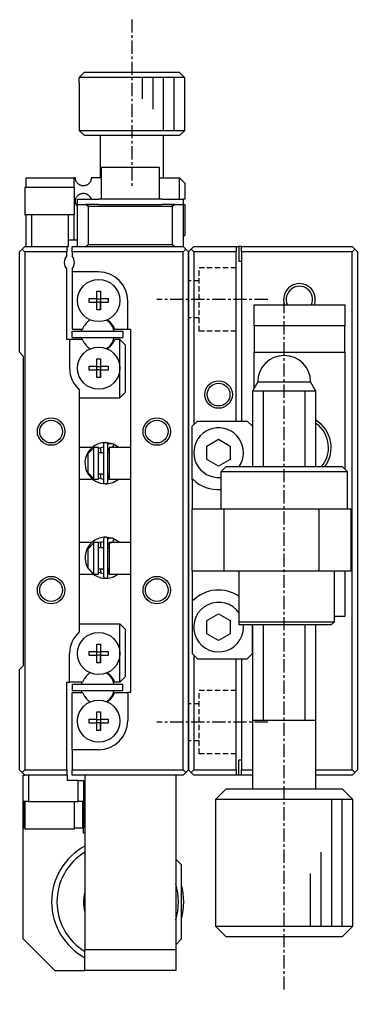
# Model space of a CAD drawing. Extents: x 10 to 381, y 10 to 229.
# Drawn here: x 51.2 to 83.2, y 103.7 to 195.5 of the extents above; entities that cross this region are included whole.
import ezdxf

# ---------------------------------------------------------------- set-up
doc = ezdxf.new("R2010")
doc.units = 0
doc.linetypes.add('CENTER', pattern=[2, 1.25, -0.25, 0.25, -0.25])
doc.linetypes.add('DASHED', pattern=[0.75, 0.5, -0.25])
doc.layers.get('0').update_dxf_attribs({"linetype": 'CONTINUOUS'})
doc.layers.add('CENTER', color=1, linetype='CENTER')

msp = doc.modelspace()

# ---------------------------------------------------------------- linework, layer by layer
at = {"color": 7, "linetype": 'CONTINUOUS'}
for p, q in [((56.91, 190), (57.412, 190.5)), ((57.412, 190.5), (66.377, 190.5)), ((66.377, 190.5), (66.878, 190)), ((56.894, 189.5), (56.91, 189.5)), ((56.894, 189.5), (56.894, 185)), ((56.91, 189.5), (56.91, 190)), ((66.878, 190), (56.91, 190)), ((66.878, 190), (66.878, 189.5)), ((66.878, 189.5), (66.894, 189.5)), ((66.894, 185), (66.894, 189.5)), ((56.894, 185), (66.894, 185)), ((56.894, 185), (57.394, 184.5)), ((66.394, 184.5), (66.894, 185)), ((66.394, 184.5), (57.394, 184.5)), ((58.894, 184.5), (58.894, 180.5)), ((64.894, 180.5), (64.894, 184.5)), ((64.494, 181.5), (58.994, 181.5)), ((58.994, 181.5), (58.994, 178.5)), ((64.494, 178.5), (64.494, 181.5)), ((51.894, 180.5), (56.394, 180.5)), ((51.894, 179.6), (51.894, 180.5)), ((56.394, 180.5), (56.394, 179.6)), ((56.544, 180.5), (56.394, 180.5)), ((56.545, 180.488), (56.544, 180.5)), ((56.545, 180.475), (56.545, 180.488)), ((56.545, 180.463), (56.545, 180.475)), ((56.546, 180.451), (56.545, 180.463)), ((56.547, 180.439), (56.546, 180.451)), ((56.548, 180.423), (56.547, 180.439)), ((56.55, 180.408), (56.548, 180.423)), ((56.552, 180.393), (56.55, 180.408)), ((56.554, 180.379), (56.552, 180.393)), ((56.557, 180.365), (56.554, 180.379)), ((56.559, 180.351), (56.557, 180.365)), ((56.566, 180.323), (56.559, 180.351)), ((56.573, 180.296), (56.566, 180.323)), ((56.58, 180.271), (56.573, 180.296)), ((56.589, 180.247), (56.58, 180.271)), ((56.597, 180.223), (56.589, 180.247)), ((56.607, 180.201), (56.597, 180.223)), ((56.626, 180.159), (56.607, 180.201)), ((56.648, 180.12), (56.626, 180.159)), ((56.671, 180.084), (56.648, 180.12)), ((56.701, 180.041), (56.671, 180.084)), ((56.735, 180.001), (56.701, 180.041)), ((56.77, 179.964), (56.735, 180.001)), ((56.808, 179.929), (56.77, 179.964)), ((56.847, 179.898), (56.808, 179.929)), ((57.792, 179.939), (57.765, 179.916)), ((57.818, 179.963), (57.792, 179.939)), ((57.843, 179.989), (57.818, 179.963)), ((57.867, 180.016), (57.843, 179.989)), ((57.891, 180.045), (57.867, 180.016)), ((57.912, 180.075), (57.891, 180.045)), ((57.928, 180.098), (57.912, 180.075)), ((57.942, 180.122), (57.928, 180.098)), ((57.956, 180.146), (57.942, 180.122)), ((57.969, 180.172), (57.956, 180.146)), ((57.98, 180.197), (57.969, 180.172)), ((57.991, 180.222), (57.98, 180.197)), ((58.001, 180.248), (57.991, 180.222)), ((58.01, 180.275), (58.001, 180.248)), ((58.018, 180.302), (58.01, 180.275)), ((58.025, 180.33), (58.018, 180.302)), ((58.031, 180.359), (58.025, 180.33)), ((58.036, 180.387), (58.031, 180.359)), ((58.04, 180.415), (58.036, 180.387)), ((58.042, 180.443), (58.04, 180.415)), ((58.044, 180.472), (58.042, 180.443)), ((58.994, 180.5), (58.044, 180.5)), ((58.044, 180.5), (58.044, 180.472)), ((64.494, 180.5), (66.394, 180.5)), ((66.394, 178.5), (66.394, 180.5)), ((66.894, 180), (66.394, 180.5)), ((66.894, 180), (66.894, 178.5)), ((56.444, 179.6), (51.744, 179.6)), ((51.744, 179.6), (51.744, 177)), ((56.444, 177), (56.444, 179.6)), ((56.888, 179.87), (56.847, 179.898)), ((56.931, 179.844), (56.888, 179.87)), ((56.976, 179.821), (56.931, 179.844)), ((57.026, 179.8), (56.976, 179.821)), ((57.078, 179.782), (57.026, 179.8)), ((57.049, 179.009), (57.094, 179.023)), ((57.133, 179.768), (57.078, 179.782)), ((57.094, 179.023), (57.142, 179.034)), ((57.174, 179.76), (57.133, 179.768)), ((57.142, 179.034), (57.187, 179.042)), ((57.216, 179.754), (57.174, 179.76)), ((57.187, 179.042), (57.234, 179.048)), ((57.259, 179.751), (57.216, 179.754)), ((57.234, 179.048), (57.282, 179.05)), ((57.303, 179.75), (57.259, 179.751)), ((57.282, 179.05), (57.331, 179.049)), ((57.348, 179.752), (57.303, 179.75)), ((57.331, 179.049), (57.381, 179.045)), ((57.394, 179.757), (57.348, 179.752)), ((57.381, 179.045), (57.432, 179.037)), ((57.441, 179.764), (57.394, 179.757)), ((57.432, 179.037), (57.472, 179.029)), ((57.475, 179.772), (57.441, 179.764)), ((57.472, 179.029), (57.512, 179.018)), ((57.509, 179.781), (57.475, 179.772)), ((57.543, 179.793), (57.509, 179.781)), ((57.512, 179.018), (57.552, 179.004)), ((57.578, 179.806), (57.543, 179.793)), ((57.61, 179.82), (57.578, 179.806)), ((57.642, 179.835), (57.61, 179.82)), ((57.673, 179.853), (57.642, 179.835)), ((57.705, 179.872), (57.673, 179.853)), ((57.735, 179.893), (57.705, 179.872)), ((57.765, 179.916), (57.735, 179.893)), ((56.544, 178.302), (56.545, 178.313)), ((56.544, 178.292), (56.544, 178.302)), ((56.545, 178.281), (56.544, 178.292)), ((56.545, 178.334), (56.546, 178.344)), ((56.545, 178.323), (56.545, 178.334)), ((56.545, 178.313), (56.545, 178.323)), ((56.545, 178.27), (56.545, 178.281)), ((56.546, 178.26), (56.545, 178.27)), ((56.546, 178.355), (56.547, 178.365)), ((56.546, 178.344), (56.546, 178.355)), ((56.546, 178.249), (56.546, 178.26)), ((56.547, 178.236), (56.546, 178.249)), ((56.547, 178.365), (56.548, 178.375)), ((56.548, 178.222), (56.547, 178.236)), ((56.548, 178.375), (56.55, 178.389)), ((56.55, 178.209), (56.548, 178.222)), ((56.55, 178.389), (56.551, 178.401)), ((56.552, 178.193), (56.55, 178.209)), ((56.551, 178.401), (56.553, 178.414)), ((56.555, 178.177), (56.552, 178.193)), ((56.553, 178.414), (56.555, 178.426)), ((56.555, 178.426), (56.558, 178.443)), ((56.557, 178.162), (56.555, 178.177)), ((56.56, 178.147), (56.557, 178.162)), ((56.558, 178.443), (56.561, 178.459)), ((56.563, 178.132), (56.56, 178.147)), ((56.561, 178.459), (56.565, 178.475)), ((56.567, 178.118), (56.563, 178.132)), ((56.565, 178.475), (56.572, 178.503)), ((56.575, 178.089), (56.567, 178.118)), ((56.572, 178.503), (56.58, 178.53)), ((56.58, 178.53), (56.589, 178.555)), ((56.589, 178.555), (56.598, 178.58)), ((56.598, 178.58), (56.608, 178.603)), ((56.608, 178.603), (56.619, 178.625)), ((56.619, 178.625), (56.645, 178.676)), ((56.645, 178.676), (56.674, 178.722)), ((56.674, 178.722), (56.706, 178.766)), ((56.706, 178.766), (56.74, 178.806)), ((56.74, 178.806), (56.777, 178.843)), ((56.744, 178), (56.744, 178.5)), ((56.744, 178.5), (58.744, 178.5)), ((56.777, 178.843), (56.815, 178.877)), ((56.815, 178.877), (56.862, 178.913)), ((56.862, 178.913), (56.911, 178.945)), ((56.911, 178.945), (56.963, 178.973)), ((56.963, 178.973), (57.005, 178.992)), ((57.005, 178.992), (57.049, 179.009)), ((57.552, 179.004), (57.583, 178.992)), ((57.583, 178.992), (57.614, 178.978)), ((57.614, 178.978), (57.645, 178.963)), ((57.645, 178.963), (57.675, 178.946)), ((57.675, 178.946), (57.7, 178.931)), ((57.7, 178.931), (57.723, 178.915)), ((57.723, 178.915), (57.747, 178.898)), ((57.747, 178.898), (57.77, 178.88)), ((57.77, 178.88), (57.793, 178.86)), ((57.793, 178.86), (57.816, 178.839)), ((57.816, 178.839), (57.838, 178.817)), ((57.838, 178.817), (57.859, 178.794)), ((57.859, 178.794), (57.879, 178.77)), ((57.879, 178.77), (57.898, 178.745)), ((57.898, 178.745), (57.916, 178.719)), ((57.916, 178.719), (57.933, 178.693)), ((57.933, 178.693), (57.95, 178.664)), ((57.95, 178.664), (57.965, 178.635)), ((57.965, 178.635), (57.98, 178.605)), ((57.98, 178.605), (57.993, 178.574)), ((57.993, 178.574), (58.002, 178.55)), ((58.002, 178.55), (58.01, 178.525)), ((58.01, 178.525), (58.017, 178.5)), ((64.744, 178.5), (58.744, 178.5)), ((64.744, 178.5), (66.744, 178.5)), ((66.744, 178.5), (66.744, 178)), ((66.894, 178.5), (66.744, 178.5)), ((56.583, 178.062), (56.575, 178.089)), ((56.593, 178.036), (56.583, 178.062)), ((56.603, 178.011), (56.593, 178.036)), ((56.613, 177.987), (56.603, 178.011)), ((56.636, 177.941), (56.613, 177.987)), ((56.661, 177.899), (56.636, 177.941)), ((56.688, 177.859), (56.661, 177.899)), ((56.717, 177.822), (56.688, 177.859)), ((56.744, 177.79), (56.717, 177.822)), ((56.744, 174), (56.744, 178)), ((56.744, 178), (57.544, 178)), ((57.744, 177.8), (57.544, 178)), ((57.544, 178), (57.873, 178)), ((57.873, 178), (57.544, 178)), ((57.744, 177.8), (57.744, 174.2)), ((65.744, 177.8), (57.744, 177.8)), ((58.744, 178), (57.873, 178)), ((58.744, 178), (64.744, 178)), ((65.616, 178), (64.744, 178)), ((65.616, 178), (65.944, 178)), ((65.944, 178), (65.616, 178)), ((65.944, 178), (65.744, 177.8)), ((65.744, 174.2), (65.744, 177.8)), ((65.944, 178), (66.744, 178)), ((66.744, 178), (66.744, 174)), ((66.744, 178), (66.894, 178)), ((66.894, 178), (66.894, 175.1)), ((51.744, 177), (51.894, 177)), ((51.894, 174), (51.894, 177)), ((52.394, 177), (51.894, 177)), ((52.394, 177), (52.394, 174)), ((55.894, 177), (52.394, 177)), ((55.894, 174.6), (55.894, 177)), ((56.394, 177), (55.894, 177)), ((56.394, 177), (56.444, 177)), ((56.394, 177), (56.394, 174.6)), ((55.894, 174), (55.894, 174.6)), ((56.394, 174.6), (55.894, 174.6)), ((56.744, 174.6), (56.394, 174.6)), ((66.744, 174.95), (66.894, 175.1)), ((51.494, 173.75), (51.244, 173.5)), ((51.494, 173.75), (51.744, 174)), ((51.744, 173.5), (51.494, 173.75)), ((51.744, 174), (55.744, 174)), ((55.744, 174), (55.894, 174)), ((55.744, 174), (55.744, 173.5)), ((56.244, 174), (66.744, 174)), ((56.244, 173.5), (56.244, 174)), ((57.544, 174), (57.744, 174.2)), ((57.744, 174.2), (65.744, 174.2)), ((65.744, 174.2), (65.944, 174)), ((66.744, 174), (66.994, 173.75)), ((66.994, 173.75), (66.744, 173.5)), ((67.244, 173.5), (66.994, 173.75)), ((67.244, 173.5), (67.494, 173.75)), ((67.494, 173.75), (67.744, 174)), ((67.744, 173.5), (67.494, 173.75)), ((67.744, 174), (71.744, 174)), ((71.744, 174), (71.744, 173.5)), ((71.744, 174), (71.994, 174)), ((71.994, 174), (71.994, 172.6)), ((72.244, 174), (71.994, 174)), ((72.244, 174), (82.744, 174)), ((72.244, 173.5), (72.244, 174)), ((82.744, 174), (82.994, 173.75)), ((82.994, 173.75), (82.744, 173.5)), ((83.244, 173.5), (82.994, 173.75)), ((51.244, 164), (51.244, 173.5)), ((51.744, 173.5), (51.744, 124.5)), ((55.744, 173.5), (51.744, 173.5)), ((55.744, 173.161), (55.744, 173.5)), ((56.244, 173.5), (56.244, 173.1)), ((66.744, 173.5), (56.244, 173.5)), ((66.744, 124.5), (66.744, 173.5)), ((67.244, 173.5), (67.244, 124.5)), ((67.244, 124.5), (67.244, 173.5)), ((71.744, 173.5), (67.744, 173.5)), ((67.744, 173.5), (67.744, 157.15)), ((71.744, 157.5), (71.744, 173.5)), ((72.244, 172.6), (71.994, 172.6)), ((82.744, 173.5), (72.244, 173.5)), ((72.244, 173.5), (72.244, 157.5)), ((82.744, 124.5), (82.744, 173.5)), ((83.244, 173.5), (83.244, 124.5)), ((55.744, 165.2), (55.744, 171.839)), ((56.244, 171.9), (56.244, 171.6)), ((58.744, 171.6), (56.244, 171.6)), ((56.244, 171.6), (56.244, 166.2)), ((57.858, 169.08), (58.564, 169.08)), ((57.858, 168.72), (57.858, 169.08)), ((58.564, 169.786), (58.924, 169.786)), ((58.564, 169.08), (58.564, 169.786)), ((58.575, 169.07), (58.564, 169.08)), ((58.575, 168.73), (58.575, 169.07)), ((58.575, 169.07), (58.914, 169.07)), ((58.914, 169.07), (58.924, 169.08)), ((58.914, 169.07), (58.914, 168.73)), ((58.924, 169.786), (58.924, 169.08)), ((58.924, 169.786), (58.924, 169.08)), ((58.924, 169.08), (59.631, 169.08)), ((59.631, 169.08), (59.631, 168.72)), ((58.564, 168.72), (57.858, 168.72)), ((58.575, 168.73), (58.564, 168.72)), ((58.564, 168.014), (58.564, 168.72)), ((58.924, 168.014), (58.564, 168.014)), ((58.914, 168.73), (58.575, 168.73)), ((58.914, 168.73), (58.924, 168.72)), ((58.924, 168.72), (58.924, 168.014)), ((59.631, 168.72), (58.924, 168.72)), ((58.924, 168.014), (58.924, 168.72)), ((61.494, 166.2), (61.494, 168.85)), ((73.444, 166.5), (73.444, 168.5)), ((73.444, 168.5), (82.044, 168.5)), ((82.044, 168.5), (82.044, 166.5)), ((56.244, 166.2), (57.2, 166.2)), ((57.2, 166.2), (57.37, 166.494)), ((60.119, 166.494), (60.289, 166.2)), ((60.289, 166.2), (61.494, 166.2)), ((61.494, 166.2), (61.744, 166.2)), ((61.744, 166.2), (61.744, 164)), ((73.444, 166.5), (73.444, 164)), ((82.044, 166.5), (73.444, 166.5)), ((82.044, 164), (82.044, 166.5)), ((56.244, 166), (61.044, 166)), ((56.244, 165.4), (56.244, 166)), ((56.244, 165.4), (61.044, 165.4)), ((61.044, 166), (61.044, 165.4)), ((55.994, 165.2), (55.744, 165.2)), ((55.994, 165.2), (55.994, 162.5)), ((57.2, 165.2), (55.994, 165.2)), ((57.37, 164.906), (57.2, 165.2)), ((60.289, 165.2), (60.119, 164.906)), ((60.744, 165.2), (60.289, 165.2)), ((60.744, 162.5), (60.744, 165.2)), ((60.744, 165.2), (61.244, 164.7)), ((61.244, 164.7), (61.244, 160.2)), ((51.244, 164), (51.594, 163.65)), ((51.594, 163.65), (51.594, 134.35)), ((61.744, 164), (61.744, 131.8)), ((73.444, 164), (82.044, 164)), ((73.444, 160.594), (73.444, 164)), ((82.044, 164), (82.044, 152.95)), ((57.858, 162.68), (58.564, 162.68)), ((57.858, 162.32), (57.858, 162.68)), ((58.564, 163.386), (58.924, 163.386)), ((58.564, 162.68), (58.564, 163.386)), ((58.575, 162.67), (58.564, 162.68)), ((58.575, 162.33), (58.575, 162.67)), ((58.575, 162.67), (58.914, 162.67)), ((58.914, 162.67), (58.924, 162.68)), ((58.914, 162.67), (58.914, 162.33)), ((58.924, 163.386), (58.924, 162.68)), ((58.924, 163.386), (58.924, 162.68)), ((58.924, 162.68), (59.631, 162.68)), ((59.631, 162.68), (59.631, 162.32)), ((60.744, 159.7), (60.744, 162.5)), ((58.564, 162.32), (57.858, 162.32)), ((58.575, 162.33), (58.564, 162.32)), ((58.564, 161.614), (58.564, 162.32)), ((58.924, 161.614), (58.564, 161.614)), ((58.914, 162.33), (58.575, 162.33)), ((58.914, 162.33), (58.924, 162.32)), ((58.924, 162.32), (58.924, 161.614)), ((59.631, 162.32), (58.924, 162.32)), ((58.924, 161.614), (58.924, 162.32)), ((73.544, 160.767), (73.294, 160.334)), ((73.794, 161.2), (73.544, 160.767)), ((73.794, 161.2), (76.272, 161.2)), ((76.272, 161.2), (78.794, 161.2)), ((79.044, 160.767), (78.794, 161.2)), ((79.294, 160.334), (79.044, 160.767)), ((56.944, 137.579), (56.944, 160.421)), ((61.244, 160.2), (60.744, 159.7)), ((76.267, 160.334), (73.294, 160.334)), ((73.294, 160.334), (73.294, 153.2)), ((79.294, 160.334), (76.267, 160.334)), ((79.294, 153.2), (79.294, 160.334)), ((56.944, 159.7), (60.744, 159.7)), ((68.094, 157.5), (67.594, 157)), ((67.594, 151.952), (67.594, 157)), ((68.094, 157.5), (72.794, 157.5)), ((73.294, 157), (72.794, 157.5)), ((73.294, 157), (73.294, 153.226)), ((59.197, 155.258), (59.197, 151.758)), ((60.165, 155.299), (59.424, 155.457)), ((59.596, 155.29), (59.594, 155.289)), ((59.627, 155.304), (59.596, 155.29)), ((59.597, 151.758), (59.597, 155.258)), ((59.66, 155.316), (59.627, 155.304)), ((59.693, 155.327), (59.66, 155.316)), ((59.726, 155.336), (59.693, 155.327)), ((59.76, 155.344), (59.726, 155.336)), ((59.794, 155.349), (59.76, 155.344)), ((59.828, 155.354), (59.794, 155.349)), ((59.862, 155.356), (59.828, 155.354)), ((59.897, 155.357), (59.862, 155.356)), ((59.931, 155.355), (59.897, 155.357)), ((59.966, 155.353), (59.931, 155.355)), ((60, 155.348), (59.966, 155.353)), ((60.034, 155.342), (60, 155.348)), ((60.067, 155.334), (60.034, 155.342)), ((60.101, 155.324), (60.067, 155.334)), ((60.172, 155.296), (60.068, 155)), ((60.133, 155.313), (60.101, 155.324)), ((60.128, 155.153), (60.122, 155.139)), ((60.133, 155.168), (60.128, 155.153)), ((60.164, 155.301), (60.133, 155.313)), ((60.138, 155.182), (60.133, 155.168)), ((60.143, 155.195), (60.138, 155.182)), ((60.148, 155.208), (60.143, 155.195)), ((60.152, 155.221), (60.148, 155.208)), ((60.155, 155.233), (60.152, 155.221)), ((60.159, 155.244), (60.155, 155.233)), ((60.161, 155.254), (60.159, 155.244)), ((60.164, 155.264), (60.161, 155.254)), ((60.162, 155.301), (60.164, 155.3)), ((60.65, 155), (60.163, 155.3)), ((60.164, 155.3), (60.166, 155.299)), ((60.165, 155.272), (60.164, 155.264)), ((60.166, 155.28), (60.165, 155.272)), ((60.166, 155.299), (60.167, 155.296)), ((60.167, 155.286), (60.166, 155.28)), ((60.167, 155.296), (60.167, 155.291)), ((60.167, 155.291), (60.167, 155.286)), ((68.994, 155.135), (70.094, 155.77)), ((70.094, 155.77), (71.194, 155.135)), ((58.143, 155), (56.944, 155)), ((57.744, 154.417), (58.244, 154.946)), ((57.744, 152.583), (57.744, 154.417)), ((58.144, 155), (58.144, 155)), ((58.244, 155), (58.244, 154.946)), ((58.744, 155), (58.244, 155)), ((58.244, 154.946), (58.244, 152.054)), ((58.744, 154.915), (59.197, 155.046)), ((58.744, 152), (58.744, 155)), ((59.197, 154.5), (58.744, 154.5)), ((58.944, 154.5), (58.944, 155)), ((59.597, 154.656), (59.744, 154.916)), ((59.744, 154.5), (59.597, 154.5)), ((59.744, 155), (59.744, 152)), ((61.744, 155), (59.744, 155)), ((60.064, 155.012), (60.058, 155)), ((60.071, 155.024), (60.064, 155.012)), ((60.077, 155.037), (60.071, 155.024)), ((60.084, 155.051), (60.077, 155.037)), ((60.09, 155.065), (60.084, 155.051)), ((60.097, 155.079), (60.09, 155.065)), ((60.103, 155.094), (60.097, 155.079)), ((60.11, 155.109), (60.103, 155.094)), ((60.116, 155.124), (60.11, 155.109)), ((60.122, 155.139), (60.116, 155.124)), ((68.994, 153.865), (68.994, 155.135)), ((71.194, 155.135), (71.194, 153.865)), ((70.094, 153.23), (68.994, 153.865)), ((71.194, 153.865), (70.094, 153.23)), ((58.244, 152.054), (57.744, 152.583)), ((58.744, 152.5), (59.197, 152.5)), ((58.944, 152.025), (58.944, 152.5)), ((59.597, 152.5), (59.744, 152.5)), ((70.794, 153.2), (70.294, 152.7)), ((82.294, 152.7), (70.294, 152.7)), ((70.294, 152.7), (70.294, 149.2)), ((70.794, 153.2), (81.794, 153.2)), ((73.294, 153.226), (73.294, 153.2)), ((82.294, 152.7), (81.794, 153.2)), ((82.294, 149.2), (82.294, 152.7)), ((56.944, 152), (58.162, 152)), ((58.162, 152), (58.163, 152)), ((58.163, 152), (58.163, 152)), ((58.244, 152.054), (58.244, 152)), ((58.244, 152), (58.744, 152)), ((59.197, 151.97), (58.744, 152.101)), ((59.419, 151.559), (59.519, 151.563)), ((59.744, 152.1), (59.597, 152.36)), ((59.745, 151.997), (59.597, 151.97)), ((59.744, 152), (61.744, 152)), ((59.758, 152), (59.745, 151.997)), ((60.105, 151.693), (60.106, 151.694)), ((60.106, 151.694), (60.107, 151.694)), ((60.107, 151.694), (60.108, 151.694)), ((60.108, 151.694), (60.11, 151.695)), ((60.11, 151.695), (60.111, 151.695)), ((60.111, 151.695), (60.115, 151.696)), ((60.115, 151.696), (60.116, 151.697)), ((60.116, 151.697), (60.12, 151.698)), ((60.12, 151.698), (60.164, 151.715)), ((60.162, 151.715), (60.162, 151.716)), ((60.164, 151.715), (60.162, 151.715)), ((60.163, 151.716), (60.216, 151.74)), ((67.664, 151.982), (67.594, 151.952)), ((67.594, 151.952), (67.594, 149.2)), ((67.594, 143.3), (67.594, 149.2)), ((67.594, 149.2), (70.594, 149.2)), ((70.594, 149.2), (70.594, 143.3)), ((70.594, 149.2), (79.594, 149.2)), ((79.594, 143.3), (79.594, 149.2)), ((79.594, 149.2), (82.594, 149.2)), ((82.594, 149.2), (82.594, 143.3)), ((58.087, 146), (56.944, 146)), ((58.088, 146), (58.088, 146)), ((58.088, 146), (58.088, 146)), ((58.244, 146), (58.244, 145.946)), ((58.744, 146), (58.244, 146)), ((58.744, 145.968), (59.207, 146.104)), ((58.744, 143), (58.744, 146)), ((58.944, 146), (58.818, 146)), ((58.944, 145.5), (58.944, 146)), ((59.207, 146.316), (59.207, 142.816)), ((60.176, 146.357), (59.435, 146.515)), ((59.607, 146.348), (59.605, 146.347)), ((59.638, 146.362), (59.607, 146.348)), ((59.607, 142.816), (59.607, 146.316)), ((59.607, 145.714), (59.744, 145.968)), ((59.67, 146.374), (59.638, 146.362)), ((59.703, 146.385), (59.67, 146.374)), ((59.737, 146.394), (59.703, 146.385)), ((59.77, 146.402), (59.737, 146.394)), ((59.744, 146), (59.744, 143)), ((61.744, 146), (59.744, 146)), ((59.804, 146.408), (59.77, 146.402)), ((59.839, 146.412), (59.804, 146.408)), ((59.812, 146), (59.993, 146)), ((59.873, 146.414), (59.839, 146.412)), ((59.907, 146.415), (59.873, 146.414)), ((59.942, 146.413), (59.907, 146.415)), ((59.976, 146.411), (59.942, 146.413)), ((60.011, 146.406), (59.976, 146.411)), ((60.045, 146.4), (60.011, 146.406)), ((60.035, 146.005), (60.031, 146)), ((60.04, 146.011), (60.035, 146.005)), ((60.045, 146.018), (60.04, 146.011)), ((60.183, 146.354), (60.043, 146)), ((60.078, 146.392), (60.045, 146.4)), ((60.05, 146.026), (60.045, 146.018)), ((60.055, 146.035), (60.05, 146.026)), ((60.061, 146.045), (60.055, 146.035)), ((60.067, 146.056), (60.061, 146.045)), ((60.073, 146.067), (60.067, 146.056)), ((60.079, 146.079), (60.073, 146.067)), ((60.111, 146.382), (60.078, 146.392)), ((60.086, 146.092), (60.079, 146.079)), ((60.092, 146.105), (60.086, 146.092)), ((60.099, 146.118), (60.092, 146.105)), ((60.105, 146.132), (60.099, 146.118)), ((60.111, 146.146), (60.105, 146.132)), ((60.144, 146.371), (60.111, 146.382)), ((60.118, 146.161), (60.111, 146.146)), ((60.124, 146.175), (60.118, 146.161)), ((60.13, 146.189), (60.124, 146.175)), ((60.136, 146.204), (60.13, 146.189)), ((60.141, 146.218), (60.136, 146.204)), ((60.146, 146.232), (60.141, 146.218)), ((60.174, 146.359), (60.144, 146.371)), ((60.151, 146.245), (60.146, 146.232)), ((60.156, 146.258), (60.151, 146.245)), ((60.16, 146.271), (60.156, 146.258)), ((60.164, 146.283), (60.16, 146.271)), ((60.167, 146.294), (60.164, 146.283)), ((60.17, 146.305), (60.167, 146.294)), ((60.173, 146.315), (60.17, 146.305)), ((60.173, 146.359), (60.175, 146.359)), ((60.175, 146.324), (60.173, 146.315)), ((60.727, 146), (60.174, 146.358)), ((60.175, 146.359), (60.176, 146.357)), ((60.176, 146.332), (60.175, 146.324)), ((60.176, 146.357), (60.177, 146.354)), ((60.177, 146.339), (60.176, 146.332)), ((60.177, 146.354), (60.178, 146.35)), ((60.178, 146.345), (60.177, 146.339)), ((60.178, 146.35), (60.178, 146.345)), ((57.744, 145.417), (58.244, 145.946)), ((57.744, 143.583), (57.744, 145.417)), ((58.244, 145.946), (58.244, 143.054)), ((59.207, 145.5), (58.744, 145.5)), ((59.744, 145.5), (59.607, 145.5)), ((57.728, 143.577), (58.248, 142.999)), ((58.244, 143.054), (57.744, 143.583)), ((58.744, 143.5), (59.207, 143.5)), ((58.944, 143.086), (58.944, 143.5)), ((59.607, 143.5), (59.744, 143.5)), ((59.744, 143.164), (59.607, 143.418)), ((70.594, 143.3), (67.594, 143.3)), ((67.594, 143.3), (67.594, 140.548)), ((79.594, 143.3), (70.594, 143.3)), ((72.044, 138.5), (72.044, 143.3)), ((82.594, 143.3), (79.594, 143.3)), ((81.044, 138.5), (81.044, 143.3)), ((82.044, 143.3), (82.044, 139)), ((56.944, 143), (58.244, 143)), ((58.244, 143.054), (58.244, 143)), ((58.244, 143), (58.744, 143)), ((59.207, 143.028), (58.744, 143.164)), ((59.429, 142.617), (59.53, 142.621)), ((59.745, 143.052), (59.607, 143.028)), ((59.744, 143), (61.744, 143)), ((60.115, 142.751), (60.117, 142.752)), ((60.117, 142.752), (60.118, 142.752)), ((60.118, 142.752), (60.119, 142.752)), ((60.119, 142.752), (60.121, 142.753)), ((60.121, 142.753), (60.122, 142.753)), ((60.122, 142.753), (60.125, 142.754)), ((60.125, 142.754), (60.127, 142.755)), ((60.127, 142.755), (60.131, 142.756)), ((60.131, 142.756), (60.174, 142.773)), ((60.173, 142.773), (60.173, 142.774)), ((60.174, 142.773), (60.173, 142.773)), ((60.174, 142.774), (60.227, 142.798)), ((67.594, 140.548), (67.664, 140.518)), ((67.594, 140.548), (67.594, 135.5)), ((68.994, 138.635), (70.094, 139.27)), ((68.994, 137.365), (68.994, 138.635)), ((70.094, 139.27), (71.194, 138.635)), ((71.194, 138.635), (71.194, 137.365)), ((82.044, 139), (81.044, 139)), ((56.944, 138.3), (60.744, 138.3)), ((60.744, 135.5), (60.744, 138.3)), ((60.744, 138.3), (61.244, 137.8)), ((61.244, 137.8), (61.244, 133.3)), ((72.044, 138.5), (81.044, 138.5)), ((72.044, 138.2), (72.044, 138.5)), ((80.744, 138.2), (72.044, 138.2)), ((73.294, 135.5), (73.294, 138.2)), ((73.294, 138.2), (73.294, 129.2)), ((79.294, 129.195), (79.294, 138.2)), ((80.744, 138.2), (81.044, 138.5)), ((70.094, 136.73), (68.994, 137.365)), ((71.194, 137.365), (70.094, 136.73)), ((58.564, 136.386), (58.924, 136.386)), ((58.564, 135.68), (58.564, 136.386)), ((58.924, 136.386), (58.924, 135.68)), ((58.924, 136.386), (58.924, 135.68)), ((55.994, 132.8), (55.994, 135.5)), ((57.858, 135.68), (58.564, 135.68)), ((57.858, 135.32), (57.858, 135.68)), ((58.564, 135.32), (57.858, 135.32)), ((58.575, 135.67), (58.564, 135.68)), ((58.575, 135.33), (58.564, 135.32)), ((58.564, 134.614), (58.564, 135.32)), ((58.575, 135.33), (58.575, 135.67)), ((58.575, 135.67), (58.914, 135.67)), ((58.914, 135.33), (58.575, 135.33)), ((58.914, 135.67), (58.924, 135.68)), ((58.914, 135.67), (58.914, 135.33)), ((58.914, 135.33), (58.924, 135.32)), ((58.924, 135.68), (59.631, 135.68)), ((58.924, 135.32), (58.924, 134.614)), ((59.631, 135.32), (58.924, 135.32)), ((58.924, 134.614), (58.924, 135.32)), ((59.631, 135.68), (59.631, 135.32)), ((60.744, 132.8), (60.744, 135.5)), ((67.594, 135.5), (68.094, 135)), ((67.744, 135.35), (67.744, 124.5)), ((68.094, 135), (72.794, 135)), ((71.744, 124.5), (71.744, 135)), ((72.244, 135), (72.244, 124.5)), ((72.794, 135), (73.294, 135.5)), ((51.594, 134.35), (51.244, 134)), ((58.924, 134.614), (58.564, 134.614)), ((51.244, 124.5), (51.244, 134)), ((61.244, 133.3), (60.744, 132.8)), ((55.744, 132.8), (55.994, 132.8)), ((55.744, 124.5), (55.744, 132.8)), ((57.2, 132.8), (55.994, 132.8)), ((56.244, 132.6), (61.044, 132.6)), ((56.244, 132.6), (56.244, 132)), ((57.37, 133.094), (57.2, 132.8)), ((60.289, 132.8), (60.119, 133.094)), ((60.744, 132.8), (60.289, 132.8)), ((61.044, 132), (61.044, 132.6)), ((56.244, 132), (61.044, 132)), ((56.244, 131.8), (57.2, 131.8)), ((56.244, 126.4), (56.244, 131.8)), ((57.2, 131.8), (57.37, 131.506)), ((60.119, 131.506), (60.289, 131.8)), ((60.289, 131.8), (61.494, 131.8)), ((61.494, 131.8), (61.494, 129.15)), ((61.744, 131.8), (61.494, 131.8)), ((58.564, 129.986), (58.924, 129.986)), ((58.564, 129.28), (58.564, 129.986)), ((58.924, 129.986), (58.924, 129.28)), ((58.924, 129.986), (58.924, 129.28)), ((57.858, 129.28), (58.564, 129.28)), ((57.858, 128.92), (57.858, 129.28)), ((58.564, 128.92), (57.858, 128.92)), ((58.575, 129.27), (58.564, 129.28)), ((58.575, 128.93), (58.564, 128.92)), ((58.564, 128.214), (58.564, 128.92)), ((58.575, 128.93), (58.575, 129.27)), ((58.575, 129.27), (58.914, 129.27)), ((58.914, 128.93), (58.575, 128.93)), ((58.914, 129.27), (58.924, 129.28)), ((58.914, 129.27), (58.914, 128.93)), ((58.914, 128.93), (58.924, 128.92)), ((58.924, 129.28), (59.631, 129.28)), ((58.924, 128.92), (58.924, 128.214)), ((59.631, 128.92), (58.924, 128.92)), ((58.924, 128.214), (58.924, 128.92)), ((59.631, 129.28), (59.631, 128.92)), ((73.294, 129.205), (73.294, 129.2)), ((73.294, 129.2), (79.294, 129.2)), ((73.294, 129.2), (73.294, 122.7)), ((73.294, 129.2), (73.294, 129.195)), ((79.294, 122.7), (79.294, 129.205)), ((58.924, 128.214), (58.564, 128.214)), ((58.744, 126.4), (56.244, 126.4)), ((56.244, 126.4), (56.244, 124.5)), ((71.994, 124), (71.994, 125.4)), ((72.244, 125.4), (71.994, 125.4)), ((51.244, 124.5), (51.494, 124.25)), ((51.494, 124.25), (51.744, 124.5)), ((51.744, 124), (51.494, 124.25)), ((51.594, 121.5), (51.594, 124)), ((51.594, 124), (51.744, 124)), ((51.744, 124.5), (55.744, 124.5)), ((55.744, 124), (51.744, 124)), ((52.094, 124), (52.094, 121.5)), ((55.744, 124.5), (55.744, 124)), ((55.794, 124), (55.744, 124)), ((55.794, 123.5), (55.794, 124)), ((56.244, 124.5), (66.744, 124.5)), ((56.244, 124), (56.244, 124.5)), ((66.744, 124), (56.244, 124)), ((57.444, 124), (57.444, 107.5)), ((66.044, 124), (66.044, 107.5)), ((66.744, 124.5), (66.994, 124.25)), ((66.994, 124.25), (66.744, 124)), ((67.244, 124.5), (66.994, 124.25)), ((67.494, 124.25), (67.244, 124.5)), ((67.494, 124.25), (67.744, 124.5)), ((67.744, 124), (67.494, 124.25)), ((67.744, 124.5), (71.744, 124.5)), ((71.744, 124), (67.744, 124)), ((71.744, 124.5), (71.744, 124)), ((71.994, 124), (71.744, 124)), ((72.244, 124), (71.994, 124)), ((72.244, 124.5), (73.294, 124.5)), ((72.244, 124), (72.244, 124.5)), ((73.294, 124), (72.244, 124)), ((79.294, 124.5), (82.744, 124.5)), ((82.744, 124), (79.294, 124)), ((82.744, 124.5), (82.994, 124.25)), ((82.994, 124.25), (82.744, 124)), ((82.994, 124.25), (83.244, 124.5)), ((56.794, 123.5), (55.794, 123.5)), ((56.794, 121.5), (56.794, 123.5)), ((56.794, 123.5), (57.294, 123.5)), ((57.294, 123.5), (57.294, 121.5)), ((70.794, 122.7), (69.794, 121.7)), ((70.794, 122.7), (76.245, 122.7)), ((76.245, 122.7), (81.794, 122.7)), ((82.794, 121.7), (81.794, 122.7)), ((52.094, 121.5), (51.594, 121.5)), ((51.594, 119), (51.594, 121.5)), ((51.664, 121.5), (51.664, 119)), ((51.744, 121.5), (51.744, 118.9)), ((52.094, 121.5), (56.794, 121.5)), ((56.444, 118.9), (56.444, 121.5)), ((57.294, 121.5), (56.794, 121.5)), ((57.254, 119), (57.254, 121.5)), ((57.294, 121.5), (57.294, 119)), ((76.236, 121.7), (69.794, 121.7)), ((69.794, 121.7), (69.794, 109.7)), ((82.794, 121.7), (76.236, 121.7)), ((82.794, 109.7), (82.794, 121.7)), ((51.664, 119), (51.594, 119)), ((51.594, 108.5), (51.594, 119)), ((51.664, 119), (51.744, 119)), ((51.744, 118.9), (56.444, 118.9)), ((56.444, 119), (57.254, 119)), ((57.294, 119), (57.254, 119)), ((57.294, 118.5), (57.294, 119)), ((57.444, 118.5), (57.294, 118.5)), ((66.594, 115.5), (66.044, 116.05)), ((66.594, 108.5), (66.594, 115.5)), ((69.794, 109.7), (82.794, 109.7)), ((69.794, 109.7), (70.794, 108.7)), ((81.794, 108.7), (82.794, 109.7)), ((51.594, 108.5), (54.594, 105.5)), ((66.044, 107.95), (66.594, 108.5)), ((81.794, 108.7), (70.794, 108.7)), ((57.444, 107.5), (66.044, 107.5)), ((57.444, 105.5), (57.444, 107.5)), ((66.044, 107.5), (66.044, 105.5)), ((54.594, 105.5), (57.444, 105.5)), ((66.044, 105.5), (57.444, 105.5))]:
    msp.add_line(p, q, dxfattribs=at)
at = {"color": 3, "linetype": 'CONTINUOUS'}
for p, q in [((62.894, 188), (62.894, 190)), ((63.894, 187), (63.894, 190)), ((64.894, 185), (64.894, 190)), ((65.894, 185), (65.894, 190)), ((74.294, 160.334), (74.294, 153.2)), ((78.294, 153.2), (78.294, 160.334)), ((74.294, 138.2), (74.294, 129.2)), ((78.294, 129.195), (78.294, 138.2)), ((80.794, 109.7), (80.794, 121.7)), ((81.794, 109.7), (81.794, 121.7)), ((79.794, 109.7), (79.794, 116.7)), ((78.794, 109.7), (78.794, 114.7))]:
    msp.add_line(p, q, dxfattribs=at)
at = {"color": 3, "linetype": 'DASHED'}
for p, q in [((68.244, 166), (68.244, 172)), ((71.744, 172), (68.244, 172)), ((68.244, 170.75), (67.244, 170.75)), ((68.244, 167.25), (67.244, 167.25)), ((71.744, 166), (68.244, 166)), ((68.244, 126), (68.244, 132)), ((71.744, 132), (68.244, 132)), ((68.244, 130.75), (67.244, 130.75)), ((68.244, 127.25), (67.244, 127.25)), ((71.744, 126), (68.244, 126))]:
    msp.add_line(p, q, dxfattribs=at)
at = {"color": 7, "linetype": 'CONTINUOUS'}
for centre, radius in [((58.744, 168.9), 2), ((58.744, 162.5), 2), ((70.094, 160), 1.075), ((54.244, 156.5), 1.075), ((64.244, 156.5), 1.075), ((54.244, 141.5), 1.075), ((64.244, 141.5), 1.075), ((58.744, 135.5), 2), ((58.744, 129.1), 2)]:
    msp.add_circle(centre, radius, dxfattribs=at)
at = {"color": 3, "linetype": 'CONTINUOUS'}
for centre in [(70.094, 160), (54.244, 156.5), (64.244, 156.5), (54.244, 141.5), (64.244, 141.5)]:
    msp.add_circle(centre, 1.3, dxfattribs=at)
at = {"color": 7, "linetype": 'CONTINUOUS'}
for centre, radius, start, end in [((56.494, 172.5), 1, 138.59038, 221.40962), ((55.444, 172.5), 1, 323.1301, 36.8699), ((58.744, 168.85), 2.75, 0, 90), ((77.744, 169), 1.25, 336.42182, 203.57818), ((58.644, 165.7), 1.587, 161.64152, 169.10691), ((58.744, 165.7), 1.587, 135, 150), ((58.859, 165.585), 1.75, 121.8865, 135.00441), ((58.644, 165.7), 1.587, 10.89309, 57.84066), ((58.629, 165.585), 1.75, 44.99559, 58.1135), ((58.744, 165.7), 1.587, 30, 45), ((58.644, 165.7), 1.587, 190.89302, 198.3584), ((58.644, 165.7), 1.587, 302.15942, 349.10698), ((58.744, 165.7), 1.587, 210, 225), ((58.859, 165.815), 1.75, 224.99559, 238.1135), ((58.629, 165.815), 1.75, 301.8865, 315.00441), ((58.744, 165.7), 1.587, 315, 330), ((76.294, 161.2), 2.5, 0, 180), ((58.744, 162.5), 2.75, 180, 229.11481), ((77.744, 155), 3, 323.1301, 58.89108), ((77.744, 155), 2.75, 0, 55.69235), ((70.094, 154.5), 2.35, 0, 274.88214), ((59.399, 153.501), 1.956, 90.75803, 125.76481), ((59.397, 155.258), 0.2, 0, 180), ((59.397, 153.508), 1.949, 155.39212, 269.18268), ((59.406, 153.5), 1.961, 125.92925, 155.29611), ((70.094, 154.5), 2.35, 326.41376, 0), ((77.744, 155), 2.75, 319.11481, 0), ((59.397, 151.758), 0.2, 180, 0), ((59.394, 153.515), 1.956, 273.68114, 309.22615), ((70.094, 154.5), 3.5, 226.01099, 273.27583), ((59.417, 144.558), 1.961, 125.92922, 155.29607), ((59.409, 144.559), 1.956, 90.75807, 125.76485), ((59.407, 146.316), 0.2, 0, 180), ((59.407, 144.566), 1.949, 155.39536, 210.51504), ((59.408, 144.567), 1.95, 233.50895, 269.16261), ((59.407, 142.816), 0.2, 180, 0), ((59.404, 144.575), 1.958, 273.69077, 306.43931), ((70.094, 138), 3.5, 56.14156, 133.98901), ((70.094, 138), 2.35, 33.92311, 0), ((70.094, 138), 2.35, 0, 4.88214), ((58.744, 135.5), 2.75, 130.88519, 180), ((58.744, 132.3), 1.587, 135, 150), ((58.859, 132.185), 1.75, 121.8865, 135.00441), ((58.644, 132.3), 1.587, 10.89302, 57.84058), ((58.629, 132.185), 1.75, 44.99559, 58.1135), ((58.744, 132.3), 1.587, 30, 45), ((58.644, 132.3), 1.587, 161.6416, 169.10698), ((58.644, 132.3), 1.587, 190.89309, 198.35847), ((58.744, 132.3), 1.587, 210, 225), ((58.644, 132.3), 1.587, 302.15934, 349.10691), ((58.744, 132.3), 1.587, 315, 330), ((58.859, 132.415), 1.75, 224.99559, 238.1135), ((58.629, 132.415), 1.75, 301.8865, 315.00441), ((58.744, 129.15), 2.75, 270, 0), ((60.294, 112), 6, 118.35935, 241.64065), ((60.294, 112), 5.5, 121.21037, 238.78963), ((60.294, 112), 3, 161.80513, 198.19487), ((60.294, 112), 6, 343.40216, 16.59784), ((60.294, 112), 6.5, 345.74997, 14.25003)]:
    msp.add_arc(centre, radius, start, end, dxfattribs=at)
at = {"color": 3, "linetype": 'CONTINUOUS'}
for start, end in [(0, 199.47122), (340.52878, 0)]:
    msp.add_arc((77.744, 169), 1.5, start, end, dxfattribs=at)
at = {"layer": 'CENTER', "color": 1, "linetype": 'CENTER'}
for p, q in [((61.894, 195.5), (61.894, 179.5)), ((74.744, 169), (64.244, 169)), ((76.294, 103.7), (76.294, 168.7)), ((74.744, 129), (64.244, 129))]:
    msp.add_line(p, q, dxfattribs=at)

doc.saveas('drawing.dxf')
